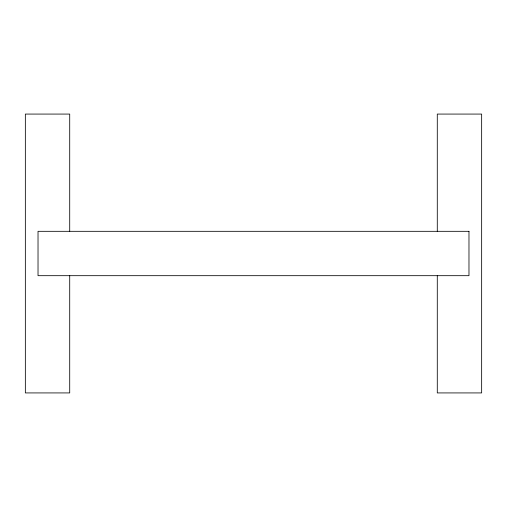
<?xml version="1.0" encoding="UTF-8"?>
<svg xmlns="http://www.w3.org/2000/svg" width="507" height="507" viewBox="0 0 507 507"><rect width="100%" height="100%" fill="white"/><g stroke="black" fill="none" stroke-linecap="round" stroke-linejoin="round"><path stroke-width="0.76" d="M437.288 231.319L437.288 114.075L481.65 114.075L481.65 392.925L437.288 392.925L437.288 275.681M69.713 231.319L69.713 114.075L25.35 114.075L25.35 392.925L69.713 392.925L69.713 275.681M468.975 231.319L38.025 231.319L38.025 275.681L468.975 275.681L468.975 231.319"/></g></svg>
